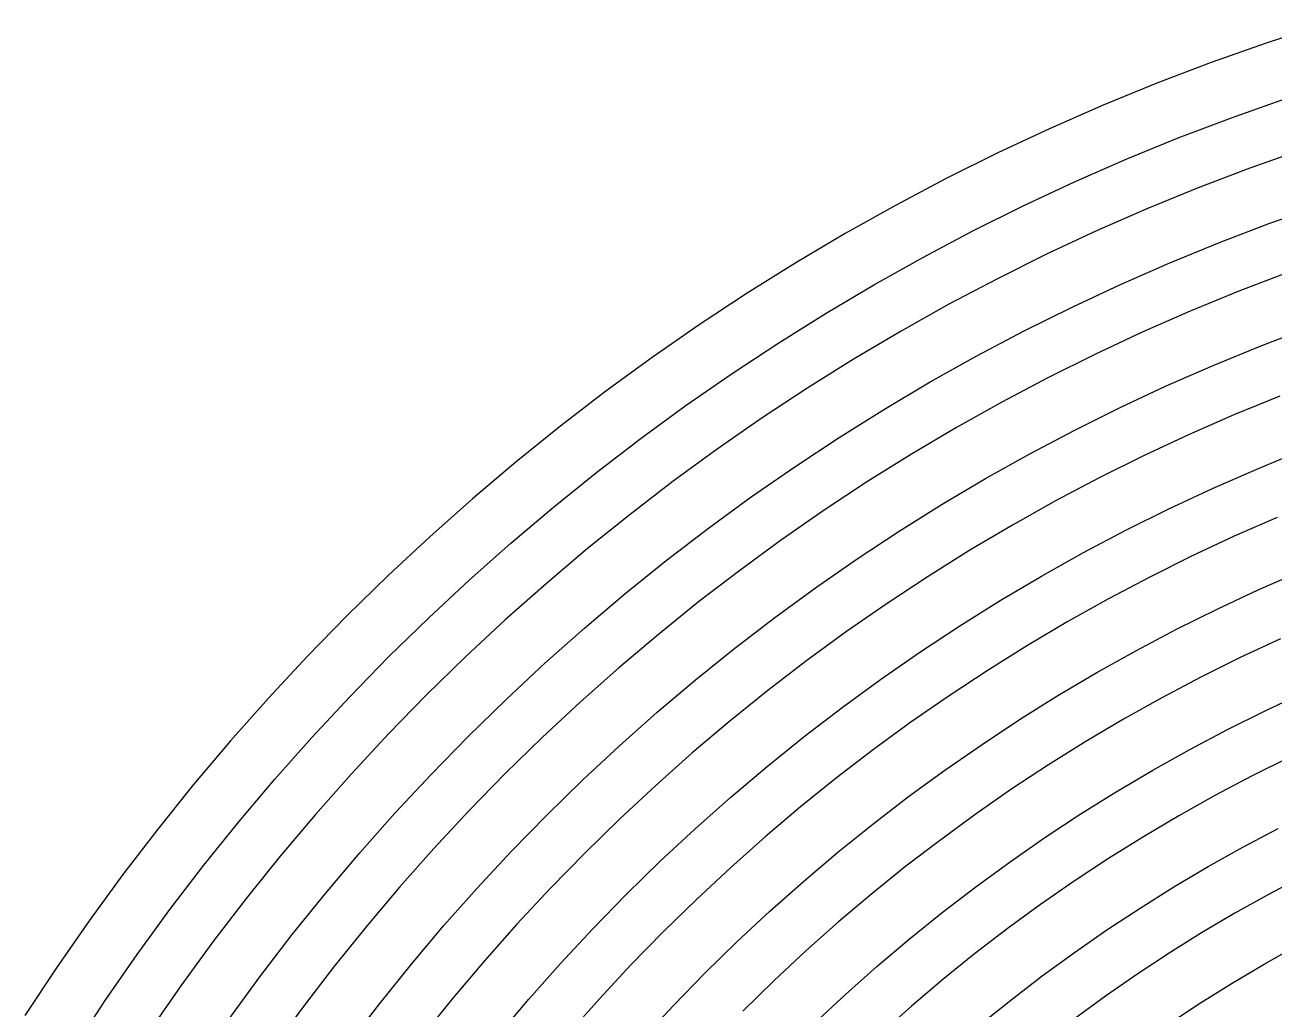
# Model space of a CAD drawing. Extents: x 0 to 82.9, y 0 to 81.
# Drawn here: x 6.39 to 27.66, y 62.43 to 79.18 of the extents above; entities that cross this region are included whole.
import ezdxf

# ---------------------------------------------------------------- set-up
doc = ezdxf.new("R2010")
doc.units = 0
doc.layers.get('0').update_dxf_attribs({"linetype": 'CONTINUOUS'})

msp = doc.modelspace()

# ---------------------------------------------------------------- linework, layer by layer
at = {"color": 0}
for p, q in [((28.4703, 79.1767), (27.5249, 78.8677)), ((27.5249, 78.8677), (26.5892, 78.5386)), ((26.5892, 78.5386), (25.6646, 78.1858)), ((25.6646, 78.1858), (24.751, 77.8122)), ((26.9324, 77.5988), (27.8446, 77.9212)), ((24.751, 77.8122), (23.8483, 77.4167)), ((26.0298, 77.2555), (26.9324, 77.5988)), ((23.8483, 77.4167), (22.9567, 77.0008)), ((25.1395, 76.8904), (26.0298, 77.2555)), ((22.9567, 77.0008), (22.0775, 76.5623)), ((28.1382, 77.0544), (27.2466, 76.7401)), ((24.259, 76.5044), (25.1395, 76.8904)), ((27.2466, 76.7401), (26.366, 76.4053)), ((22.0775, 76.5623), (21.2108, 76.1047)), ((23.3894, 76.098), (24.259, 76.5044)), ((26.366, 76.4053), (25.4951, 76.0483)), ((21.2108, 76.1047), (20.3564, 75.6267)), ((22.5323, 75.6722), (23.3894, 76.098)), ((25.4951, 76.0483), (24.6352, 75.6722)), ((27.5897, 75.8017), (28.4579, 76.1076)), ((26.7312, 75.475), (27.5897, 75.8017)), ((20.3564, 75.6267), (19.5158, 75.1279)), ((21.6876, 75.2256), (22.5323, 75.6722)), ((24.6352, 75.6722), (23.7863, 75.2754)), ((25.8837, 75.1279), (26.7312, 75.475)), ((19.5158, 75.1279), (18.6862, 74.6111)), ((20.8539, 74.7586), (21.6876, 75.2256)), ((23.7863, 75.2754), (22.9485, 74.8577)), ((25.0458, 74.76), (25.8837, 75.1279)), ((27.897, 74.961), (27.0592, 74.6428)), ((20.0326, 74.2735), (20.8539, 74.7586)), ((22.9485, 74.8577), (22.123, 74.4224)), ((24.219, 74.374), (25.0458, 74.76)), ((18.6862, 74.6111), (17.8718, 74.0738)), ((27.0592, 74.6428), (26.231, 74.3038)), ((19.225, 73.7676), (20.0326, 74.2735)), ((22.123, 74.4224), (21.3086, 73.9662)), ((23.4032, 73.9676), (24.219, 74.374)), ((26.231, 74.3038), (25.4138, 73.9454)), ((17.8718, 74.0738), (17.0711, 73.5182)), ((27.4257, 73.7112), (28.2401, 74.0227)), ((21.3086, 73.9662), (20.508, 73.4921)), ((22.5985, 73.5432), (23.4032, 73.9676)), ((25.4138, 73.9454), (24.6063, 73.5679)), ((18.4299, 73.2441), (19.225, 73.7676)), ((26.6209, 73.382), (27.4257, 73.7112)), ((17.0711, 73.5182), (16.2829, 72.9439)), ((20.508, 73.4921), (19.7183, 72.9989)), ((21.8061, 73.0994), (22.5985, 73.5432)), ((24.6063, 73.5679), (23.8097, 73.1711)), ((17.6485, 72.7026), (18.4299, 73.2441)), ((25.8244, 73.0331), (26.6209, 73.382)), ((19.7183, 72.9989), (18.9411, 72.4877)), ((21.0247, 72.6362), (21.8061, 73.0994)), ((23.8097, 73.1711), (23.0256, 72.7562)), ((25.039, 72.6666), (25.8244, 73.0331)), ((16.2829, 72.9439), (15.5112, 72.3512)), ((23.0256, 72.7562), (22.2512, 72.3237)), ((27.7606, 72.861), (26.9765, 72.5399)), ((16.881, 72.1431), (17.6485, 72.7026)), ((20.2558, 72.1568), (21.0247, 72.6362)), ((24.2645, 72.281), (25.039, 72.6666)), ((26.9765, 72.5399), (26.2006, 72.2009)), ((15.5112, 72.3512), (14.7533, 71.7405)), ((18.9411, 72.4877), (18.1777, 71.9571)), ((22.2512, 72.3237), (21.4878, 71.8714)), ((16.1286, 71.5641), (16.881, 72.1431)), ((19.5006, 71.658), (20.2558, 72.1568)), ((23.5011, 71.8771), (24.2645, 72.281)), ((26.2006, 72.2009), (25.4358, 71.8425)), ((18.1777, 71.9571), (17.428, 71.41)), ((27.3651, 71.6181), (28.1271, 71.9307)), ((14.7533, 71.7405), (14.0105, 71.1122)), ((21.4878, 71.8714), (20.7381, 71.4029)), ((22.7473, 71.4555), (23.5011, 71.8771)), ((25.4358, 71.8425), (24.6807, 71.4664)), ((15.3886, 70.969), (16.1286, 71.5641)), ((18.7565, 71.1426), (19.5006, 71.658)), ((26.6113, 71.2886), (27.3651, 71.6181)), ((17.428, 71.41), (16.6922, 70.8448)), ((20.7381, 71.4029), (19.9995, 70.9164)), ((22.0059, 71.0173), (22.7473, 71.4555)), ((24.6807, 71.4664), (23.9365, 71.0738)), ((25.8685, 70.9415), (26.6113, 71.2886)), ((14.0105, 71.1122), (13.2829, 70.466)), ((18.0261, 70.6092), (18.7565, 71.1426)), ((23.9365, 71.0738), (23.2034, 70.6632)), ((14.6651, 70.3559), (15.3886, 70.969)), ((16.6922, 70.8448), (15.9701, 70.2635)), ((19.9995, 70.9164), (19.2732, 70.4123)), ((21.2755, 70.5612), (22.0059, 71.0173)), ((25.1354, 70.5764), (25.8685, 70.9415)), ((23.2034, 70.6632), (22.48, 70.2345)), ((27.7124, 70.7954), (26.9792, 70.4744)), ((13.2829, 70.466), (12.5718, 69.8031)), ((17.3095, 70.0595), (18.0261, 70.6092)), ((19.2732, 70.4123), (18.5608, 69.8927)), ((20.5589, 70.0871), (21.2755, 70.5612)), ((24.4133, 70.1947), (25.1354, 70.5764)), ((26.9792, 70.4744), (26.2558, 70.1354)), ((13.954, 69.7258), (14.6651, 70.3559)), ((15.9701, 70.2635), (15.2631, 69.6655)), ((22.48, 70.2345), (21.7689, 69.7907)), ((23.6995, 69.795), (24.4133, 70.1947)), ((16.6054, 69.4916), (17.3095, 70.0595)), ((19.852, 69.5978), (20.5589, 70.0871)), ((26.2558, 70.1354), (25.5433, 69.7798)), ((12.5718, 69.8031), (11.8759, 69.1236)), ((18.5608, 69.8927), (17.8608, 69.3554)), ((21.7689, 69.7907), (21.0688, 69.3289)), ((22.9981, 69.3801), (23.6995, 69.795)), ((25.5433, 69.7798), (24.8392, 69.4076)), ((27.3913, 69.5621), (28.1023, 69.8733)), ((13.2608, 69.0795), (13.954, 69.7258)), ((15.2631, 69.6655), (14.5686, 69.0492)), ((19.1589, 69.0922), (19.852, 69.5978)), ((26.6898, 69.234), (27.3913, 69.5621)), ((15.9163, 68.9088), (16.6054, 69.4916)), ((17.8608, 69.3554), (17.1745, 68.8026)), ((22.3077, 68.9487), (22.9981, 69.3801)), ((24.8392, 69.4076), (24.146, 69.0203)), ((21.0688, 69.3289), (20.3812, 68.8523)), ((25.9981, 68.8894), (26.6898, 69.234)), ((11.8759, 69.1236), (11.1966, 68.428)), ((12.5815, 68.4181), (13.2608, 69.0795)), ((14.5686, 69.0492), (13.8906, 68.4181)), ((18.4781, 68.5698), (19.1589, 69.0922)), ((21.6269, 68.501), (22.3077, 68.9487)), ((24.146, 69.0203), (23.4625, 68.6153)), ((15.2411, 68.3108), (15.9163, 68.9088)), ((17.1745, 68.8026), (16.502, 68.2336)), ((20.3812, 68.8523), (19.7046, 68.3588)), ((25.3146, 68.5285), (25.9981, 68.8894)), ((27.7675, 68.7282), (27.0853, 68.41)), ((17.8098, 68.0311), (18.4781, 68.5698)), ((20.9586, 68.0364), (21.6269, 68.501)), ((23.4625, 68.6153), (22.7886, 68.1951)), ((24.6421, 68.1524), (25.3146, 68.5285)), ((11.1966, 68.428), (10.5337, 67.7168)), ((11.92, 67.739), (12.5815, 68.4181)), ((13.8906, 68.4181), (13.2278, 67.7718)), ((14.581, 67.6949), (15.2411, 68.3108)), ((19.7046, 68.3588), (19.0417, 67.8505)), ((27.0853, 68.41), (26.4129, 68.0752)), ((16.502, 68.2336), (15.8419, 67.648)), ((22.7886, 68.1951), (22.1272, 67.7594)), ((23.9793, 67.7609), (24.6421, 68.1524)), ((26.4129, 68.0752), (25.75, 67.7252)), ((17.1552, 67.4769), (17.8098, 68.0311)), ((20.3026, 67.5584), (20.9586, 68.0364)), ((10.5337, 67.7168), (9.88878, 66.9893)), ((11.2737, 67.0458), (11.92, 67.739)), ((13.2278, 67.7718), (12.5815, 67.1089)), ((13.9347, 67.0648), (14.581, 67.6949)), ((15.8419, 67.648), (15.197, 67.0486)), ((19.0417, 67.8505), (18.3913, 67.3255)), ((22.1272, 67.7594), (21.4767, 67.3075)), ((23.3274, 67.353), (23.9793, 67.7609)), ((25.75, 67.7252), (25.0968, 67.3597)), ((27.518, 67.5086), (28.1781, 67.8173)), ((16.5144, 66.9078), (17.1552, 67.4769)), ((19.6591, 67.0638), (20.3026, 67.5584)), ((26.8676, 67.1848), (27.518, 67.5086)), ((18.3913, 67.3255), (17.7533, 66.7865)), ((21.4767, 67.3075), (20.8387, 66.8419)), ((22.6866, 66.9301), (23.3274, 67.353)), ((25.0968, 67.3597), (24.4533, 66.9794)), ((10.644, 66.336), (11.2737, 67.0458)), ((12.5815, 67.1089), (11.9503, 66.4312)), ((13.3049, 66.4185), (13.9347, 67.0648)), ((15.197, 67.0486), (14.5673, 66.4323)), ((19.0266, 66.5536), (19.6591, 67.0638)), ((26.2268, 66.8457), (26.8676, 67.1848)), ((9.88878, 66.9893), (9.25904, 66.2464)), ((15.886, 66.325), (16.5144, 66.9078)), ((20.8387, 66.8419), (20.2103, 66.3607)), ((22.0555, 66.493), (22.6866, 66.9301)), ((24.4533, 66.9794), (23.8208, 66.5826)), ((25.5943, 66.4916), (26.2268, 66.8457)), ((17.7533, 66.7865), (17.129, 66.2326)), ((23.8208, 66.5826), (23.1965, 66.1719)), ((27.9067, 66.7025), (27.2755, 66.3885)), ((11.9503, 66.4312), (11.3344, 65.738)), ((12.689, 65.7585), (13.3049, 66.4185)), ((14.5673, 66.4323), (13.9513, 65.8026)), ((18.4065, 66.0301), (19.0266, 66.5536)), ((21.4368, 66.0411), (22.0555, 66.493)), ((24.9714, 66.124), (25.5943, 66.4916)), ((27.2755, 66.3885), (26.6526, 66.0605)), ((9.25904, 66.2464), (8.64856, 65.4886)), ((10.0307, 65.611), (10.644, 66.336)), ((15.2742, 65.7257), (15.886, 66.325)), ((17.129, 66.2326), (16.5172, 65.6636)), ((20.2103, 66.3607), (19.5957, 65.8647)), ((23.1965, 66.1719), (22.5847, 65.7475)), ((17.8001, 65.4925), (18.4065, 66.0301)), ((20.8277, 65.574), (21.4368, 66.0411)), ((24.3582, 65.7408), (24.9714, 66.124)), ((26.6526, 66.0605), (26.0394, 65.7158)), ((11.3344, 65.738), (10.7363, 65.0296)), ((12.0909, 65.0833), (12.689, 65.7585)), ((13.9513, 65.8026), (13.3518, 65.1577)), ((19.5957, 65.8647), (18.9921, 65.3549)), ((22.5847, 65.7475), (21.9825, 65.308)), ((23.756, 65.344), (24.3582, 65.7408)), ((9.43543, 64.8727), (10.0307, 65.611)), ((14.6747, 65.1122), (15.2742, 65.7257)), ((16.5172, 65.6636), (15.9205, 65.0794)), ((20.231, 65.0931), (20.8277, 65.574)), ((26.0394, 65.7158), (25.4345, 65.3591)), ((8.64856, 65.4886), (8.056, 64.7167)), ((17.2075, 64.94), (17.8001, 65.4925)), ((18.9921, 65.3549), (18.4023, 64.83)), ((21.9825, 65.308), (21.3913, 64.8547)), ((23.1635, 64.9319), (23.756, 65.344)), ((25.4345, 65.3591), (24.8405, 64.987)), ((27.1294, 65.1813), (27.7303, 65.4981)), ((13.3518, 65.1577), (12.7661, 64.4991)), ((14.0918, 64.4853), (14.6747, 65.1122)), ((19.6467, 64.5982), (20.231, 65.0931)), ((26.5369, 64.849), (27.1294, 65.1813)), ((10.7363, 65.0296), (10.1548, 64.3075)), ((11.5066, 64.3943), (12.0909, 65.0833)), ((15.9205, 65.0794), (15.3362, 64.4825)), ((16.6274, 64.3724), (17.2075, 64.94)), ((22.5805, 64.5072), (23.1635, 64.9319)), ((24.8405, 64.987), (24.2562, 64.6024)), ((8.056, 64.7167), (7.48136, 63.9286)), ((8.85666, 64.1188), (9.43543, 64.8727)), ((18.4023, 64.83), (17.8249, 64.2923)), ((21.3913, 64.8547), (20.8125, 64.3876)), ((25.954, 64.5033), (26.5369, 64.849)), ((28.1464, 64.685), (27.5649, 64.3777)), ((12.7661, 64.4991), (12.197, 63.8253)), ((13.5227, 63.8447), (14.0918, 64.4853)), ((15.3362, 64.4825), (14.7671, 63.8708)), ((19.0734, 64.0898), (19.6467, 64.5982)), ((22.0086, 64.069), (22.5805, 64.5072)), ((24.2562, 64.6024), (23.6802, 64.2027)), ((25.3793, 64.1449), (25.954, 64.5033)), ((10.1548, 64.3075), (9.58977, 63.5716)), ((10.9402, 63.6916), (11.5066, 64.3943)), ((16.061, 63.7921), (16.6274, 64.3724)), ((17.8249, 64.2923), (17.2586, 63.7413)), ((20.8125, 64.3876), (20.2448, 63.9078)), ((27.5649, 64.3777), (26.9916, 64.0567)), ((8.29716, 63.3511), (8.85666, 64.1188)), ((18.514, 63.5688), (19.0734, 64.0898)), ((21.4478, 63.6171), (22.0086, 64.069)), ((23.6802, 64.2027), (23.1152, 63.7907)), ((24.8143, 63.7727), (25.3793, 64.1449)), ((26.9916, 64.0567), (26.4267, 63.7219)), ((7.48136, 63.9286), (6.92602, 63.1278)), ((12.197, 63.8253), (11.6444, 63.1391)), ((12.9687, 63.1899), (13.5227, 63.8447)), ((14.7671, 63.8708), (14.2131, 63.2464)), ((20.2448, 63.9078), (19.688, 63.4146)), ((10.3904, 62.9737), (10.9402, 63.6916)), ((15.5071, 63.1994), (16.061, 63.7921)), ((17.2586, 63.7413), (16.7073, 63.1762)), ((20.898, 63.1515), (21.4478, 63.6171)), ((23.1152, 63.7907), (22.5612, 63.3649)), ((24.259, 63.3871), (24.8143, 63.7727)), ((26.4267, 63.7219), (25.8713, 63.3758)), ((9.58977, 63.5716), (9.04268, 62.822)), ((17.9655, 63.0343), (18.514, 63.5688)), ((19.688, 63.4146), (19.1437, 62.9073)), ((23.7133, 62.9902), (24.259, 63.3871)), ((27.4891, 63.1885), (28.0403, 63.4986)), ((7.75423, 62.5697), (8.29716, 63.3511)), ((12.4299, 62.5217), (12.9687, 63.1899)), ((14.2131, 63.2464), (13.6743, 62.6085)), ((14.9683, 62.5919), (15.5071, 63.1994)), ((16.7073, 63.1762), (16.1699, 62.5987)), ((22.5612, 63.3649), (22.0169, 62.9267)), ((25.8713, 63.3758), (25.3242, 63.0149)), ((26.9448, 62.8675), (27.4891, 63.1885)), ((6.92602, 63.1278), (6.38859, 62.3136)), ((9.85711, 62.2434), (10.3904, 62.9737)), ((11.6444, 63.1391), (11.107, 62.4388)), ((17.4308, 62.4858), (17.9655, 63.0343)), ((20.3605, 62.6731), (20.898, 63.1515)), ((23.1772, 62.5782), (23.7133, 62.9902)), ((25.3242, 63.0149), (24.7881, 62.6428)), ((9.04268, 62.822), (8.51352, 62.0586)), ((19.1437, 62.9073), (18.6118, 62.388)), ((22.0169, 62.9267), (21.4836, 62.4748)), ((26.4101, 62.5327), (26.9448, 62.8675)), ((7.23057, 61.7746), (7.75423, 62.5697)), ((13.6743, 62.6085), (13.1492, 61.958)), ((14.4446, 61.9732), (14.9683, 62.5919)), ((16.1699, 62.5987), (15.6449, 62.0078)), ((19.8327, 62.1841), (20.3605, 62.6731)), ((22.6522, 62.1552), (23.1772, 62.5782)), ((24.7881, 62.6428), (24.2604, 62.2572)), ((11.107, 62.4388), (10.5875, 61.7266)), ((11.9076, 61.8409), (12.4299, 62.5217)), ((16.9085, 61.9263), (17.4308, 62.4858)), ((21.4836, 62.4748), (20.9613, 62.0116)), ((25.8837, 62.1866), (26.4101, 62.5327))]:
    msp.add_line(p, q, dxfattribs=at)

doc.saveas('drawing.dxf')
